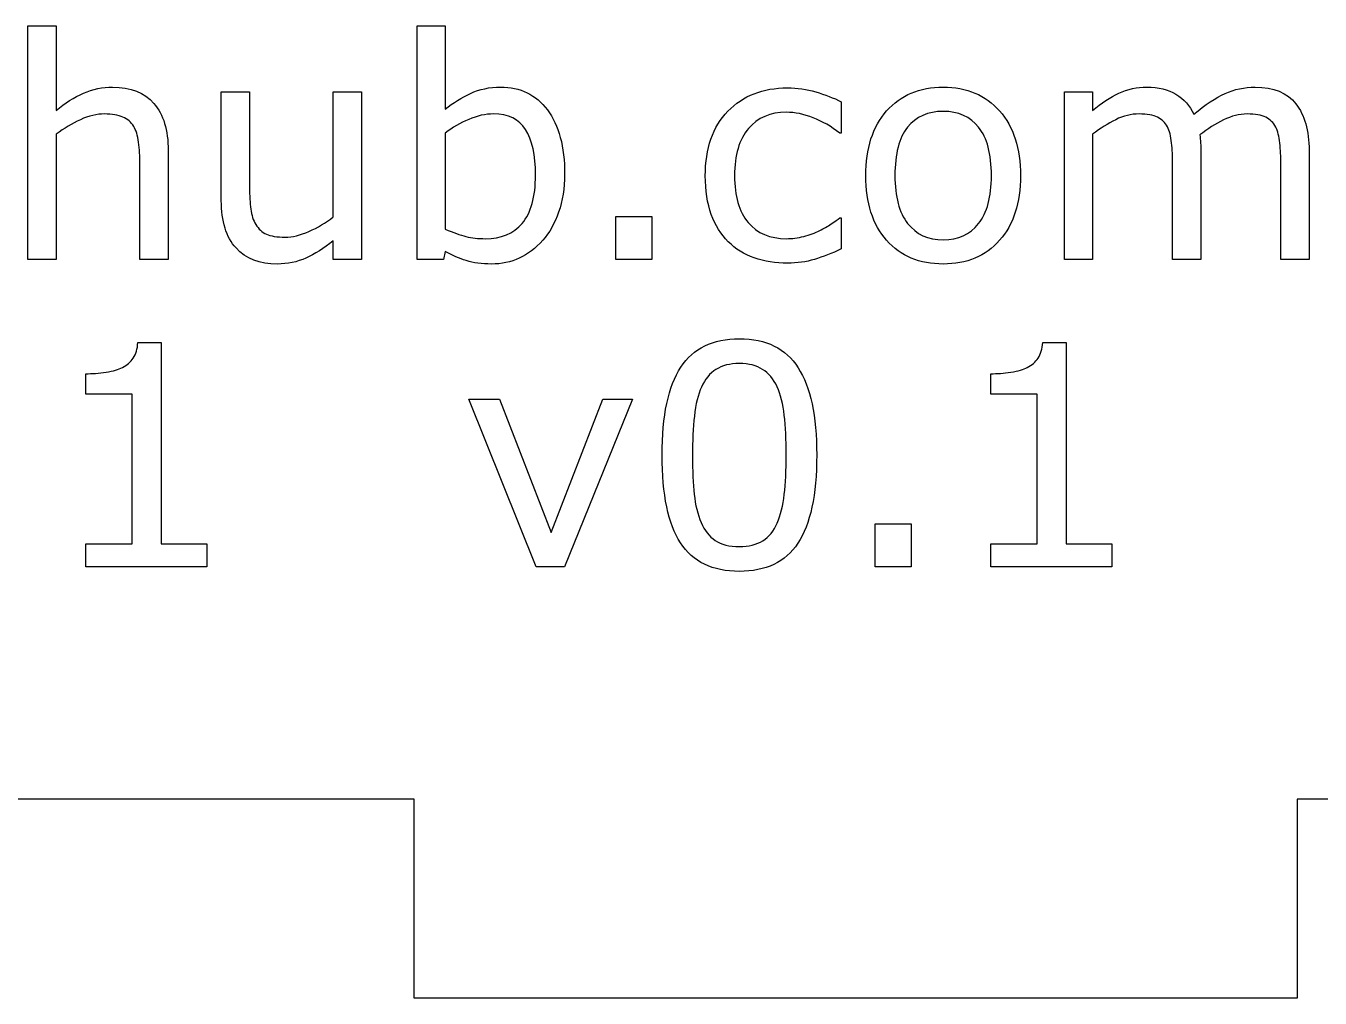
# Model space of a CAD drawing. Extents: x 2 to 152, y 4 to 49.
# Drawn here: x 105.95 to 112.11, y 4.3 to 8.93 of the extents above; entities that cross this region are included whole.
import ezdxf

# ---------------------------------------------------------------- set-up
doc = ezdxf.new("R2010")
doc.units = 0
doc.layers.get('0').update_dxf_attribs({"linetype": 'CONTINUOUS'})

msp = doc.modelspace()

# ---------------------------------------------------------------- linework, layer by layer
at = {"color": 7}
for points in [[(106.090365, 8.413763), (106.090365, 7.817193), (105.955883, 7.817193), (105.955883, 8.93022), (106.090365, 8.93022), (106.090365, 8.527498)], [(107.944436, 7.854389), (107.935865, 7.817193), (107.809972, 7.817193), (107.809972, 8.93022), (107.944445, 8.93022), (107.944445, 8.532506)], [(106.877196, 8.097595), (106.877196, 8.616198), (107.011669, 8.616198), (107.011669, 8.161258)], [(107.410803, 8.019626), (107.410803, 8.616198), (107.545285, 8.616198), (107.545302, 7.817193)], [(111.02896, 8.413763), (111.02896, 7.817193), (110.894478, 7.817193), (110.894478, 8.616198), (111.02896, 8.616198), (111.02896, 8.527498)], [(109.831433, 8.568271), (109.831433, 8.418771), (109.824291, 8.418771)], [(107.944436, 8.41949), (107.944436, 7.96169)], [(106.62399, 8.335794), (106.623972, 7.817193)], [(111.544693, 8.328641), (111.544693, 7.817193), (111.410219, 7.817193), (111.410219, 8.272133)], [(112.060443, 8.335794), (112.060354, 7.817193)], [(106.623972, 7.817193), (106.489499, 7.817193), (106.489499, 8.272133)], [(112.060354, 7.817193), (111.925872, 7.817193), (111.925872, 8.272133)], [(109.824291, 8.015338), (109.831433, 8.015338), (109.831433, 7.867264)], [(107.545302, 7.817193), (107.41082, 7.817193), (107.41082, 7.905891)], [(106.479482, 7.420908), (106.590358, 7.420908), (106.590358, 6.460957), (106.807808, 6.460957), (106.807808, 6.352231)], [(110.791386, 7.420908), (110.902263, 7.420908), (110.902263, 6.460957), (111.119712, 6.460957), (111.119712, 6.352231)], [(106.807808, 6.352231), (106.231266, 6.352231), (106.231266, 6.460959), (106.453019, 6.460959), (106.453019, 7.174842), (106.231266, 7.174842), (106.231266, 7.272124)], [(111.119712, 6.352231), (110.543171, 6.352231), (110.543171, 6.460959), (110.764924, 6.460959), (110.764924, 7.174842), (110.543171, 7.174842), (110.543171, 7.272124)], [(116.021239, 5.244939), (112.00365, 5.244939), (112.00365, 4.295903), (107.796253, 4.295903), (107.796253, 5.244939), (103.778665, 5.244939), (103.778665, 4.295903), (99.571269, 4.295903), (99.571269, 5.244939), (95.553681, 5.244939), (95.553681, 4.295903), (91.346284, 4.295903), (91.346284, 5.244939), (87.328696, 5.244939), (87.328696, 4.295903), (83.1213, 4.295903)]]:
    msp.add_lwpolyline(points, dxfattribs=at)
for points in [[(108.374345, 8.219209)], [(108.513121, 8.222774)], [(110.546751, 8.216337)], [(110.685519, 8.216337)], [(108.928004, 7.817193), (108.757033, 7.817193), (108.757033, 8.021057), (108.928004, 8.021057)], [(108.835724, 7.151236), (108.512398, 6.352231), (108.37721, 6.352231), (108.056036, 7.151236), (108.201954, 7.151236), (108.449456, 6.515323), (108.694805, 7.151236)], [(109.71412, 6.88514)], [(109.525999, 6.560387)], [(110.164054, 6.352231), (109.993101, 6.352231), (109.993101, 6.556095), (110.164054, 6.556095)]]:
    msp.add_lwpolyline(points, close=True, dxfattribs=at)
for points in [[(106.220553, 8.609044), (106.265383, 8.628596), (106.311401, 8.638372), (106.358606, 8.638372)], [(106.358606, 8.638372), (106.444928, 8.638372), (106.510739, 8.612383), (106.556039, 8.560403)], [(108.064616, 8.608329), (108.107059, 8.628358), (108.154746, 8.638372), (108.207677, 8.638372)], [(108.207677, 8.638372), (108.302099, 8.638372), (108.376493, 8.602129), (108.430859, 8.529644)], [(109.290658, 8.523207), (109.362671, 8.597599), (109.457569, 8.634796), (109.575353, 8.634796)], [(109.575353, 8.634796), (109.621135, 8.634796), (109.665963, 8.628358), (109.709835, 8.615483)], [(110.047463, 8.524638), (110.114227, 8.600461), (110.204117, 8.638372), (110.317133, 8.638372)], [(110.317133, 8.638372), (110.429197, 8.638372), (110.51861, 8.600461), (110.585374, 8.524638)], [(111.154139, 8.609044), (111.196106, 8.628596), (111.240695, 8.638372), (111.287906, 8.638372)], [(111.287906, 8.638372), (111.342272, 8.638372), (111.388292, 8.626927), (111.425968, 8.604037)], [(111.659863, 8.607614), (111.704688, 8.62812), (111.752616, 8.638372), (111.803648, 8.638372)], [(111.803648, 8.638372), (111.891392, 8.638372), (111.95601, 8.611667), (111.997501, 8.558256)], [(106.090365, 8.527498), (106.132333, 8.56231), (106.175728, 8.589492), (106.220553, 8.609044)], [(107.944445, 8.532506), (107.982121, 8.563503), (108.022178, 8.588777), (108.064616, 8.608329)], [(109.709835, 8.615483), (109.754183, 8.602607), (109.794716, 8.586869), (109.831433, 8.568271)], [(111.02896, 8.527498), (111.070927, 8.56231), (111.112653, 8.589492), (111.154139, 8.609044)], [(111.425968, 8.604037), (111.464109, 8.581147), (111.492482, 8.549435), (111.511088, 8.508901)], [(111.511088, 8.508901), (111.565453, 8.554681), (111.615045, 8.587585), (111.659863, 8.607614)], [(106.556039, 8.560403), (106.60134, 8.508423), (106.62399, 8.433554), (106.62399, 8.335794)], [(108.430859, 8.529644), (108.4857, 8.457159), (108.513121, 8.35487), (108.513121, 8.222774)], [(109.183361, 8.215622), (109.183361, 8.346286), (109.219127, 8.448814), (109.290658, 8.523207)], [(109.56963, 8.5182), (109.493337, 8.5182), (109.433014, 8.492449), (109.38866, 8.440946)], [(109.696951, 8.492448), (109.653562, 8.509616), (109.611121, 8.5182), (109.56963, 8.5182)], [(109.948033, 8.216337), (109.948033, 8.346524), (109.981176, 8.449291), (110.047463, 8.524638)], [(110.317133, 8.522492), (110.244173, 8.522492), (110.187427, 8.497217), (110.146894, 8.446669)], [(110.485943, 8.446669), (110.44541, 8.497217), (110.38914, 8.522492), (110.317133, 8.522492)], [(110.585374, 8.524638), (110.652137, 8.449291), (110.685519, 8.346524), (110.685519, 8.216337)], [(111.997501, 8.558256), (112.039463, 8.505323), (112.060443, 8.431169), (112.060443, 8.335794)], [(106.205536, 8.483149), (106.165479, 8.465028), (106.127089, 8.441899), (106.090365, 8.413763)], [(106.320698, 8.510332), (106.28398, 8.510332), (106.245593, 8.501271), (106.205536, 8.483149)], [(106.407969, 8.495309), (106.385554, 8.505324), (106.356463, 8.510332), (106.320698, 8.510332)], [(106.459465, 8.450961), (106.447543, 8.470989), (106.430378, 8.485771), (106.407969, 8.495309)], [(106.483071, 8.375136), (106.478785, 8.407564), (106.470917, 8.432839), (106.459465, 8.450961)], [(108.056036, 8.484583), (108.015979, 8.467893), (107.978779, 8.446195), (107.944436, 8.41949)], [(108.174778, 8.510335), (108.135673, 8.510335), (108.096093, 8.501751), (108.056036, 8.484583)], [(108.327133, 8.435942), (108.295665, 8.485538), (108.24488, 8.510335), (108.174778, 8.510335)], [(109.824291, 8.418771), (109.783276, 8.450721), (109.740829, 8.47528), (109.696951, 8.492448)], [(111.139113, 8.483149), (111.102401, 8.465028), (111.065683, 8.441899), (111.02896, 8.413763)], [(111.249998, 8.510332), (111.213274, 8.510332), (111.176313, 8.501271), (111.139113, 8.483149)], [(111.338689, 8.494594), (111.31819, 8.505086), (111.288627, 8.510332), (111.249998, 8.510332)], [(111.385909, 8.448814), (111.374939, 8.46932), (111.359199, 8.48458), (111.338689, 8.494594)], [(111.652632, 8.481718), (111.614956, 8.46312), (111.57728, 8.439277), (111.539604, 8.410188)], [(111.765642, 8.510332), (111.727978, 8.510332), (111.690308, 8.500794), (111.652632, 8.481718)], [(111.85435, 8.494594), (111.83384, 8.505086), (111.80427, 8.510332), (111.765642, 8.510332)], [(111.901552, 8.448098), (111.890583, 8.468604), (111.874849, 8.484103), (111.85435, 8.494594)], [(108.374345, 8.219203), (108.374345, 8.314578), (108.358608, 8.386824), (108.327133, 8.435942)], [(109.38866, 8.440946), (109.344788, 8.38992), (109.322852, 8.314812), (109.322852, 8.215622)], [(110.146894, 8.446669), (110.106837, 8.396597), (110.086809, 8.31982), (110.086809, 8.216337)], [(110.546751, 8.216337), (110.546751, 8.31982), (110.526482, 8.396597), (110.485943, 8.446669)], [(111.40522, 8.372276), (111.402303, 8.404227), (111.395866, 8.42974), (111.385909, 8.448814)], [(111.539604, 8.410188), (111.541032, 8.399219), (111.542252, 8.386343), (111.543264, 8.371561)], [(111.920872, 8.371561), (111.917956, 8.403511), (111.911516, 8.429024), (111.901552, 8.448098)], [(106.489499, 8.272133), (106.489499, 8.308852), (106.487356, 8.343186), (106.483071, 8.375136)], [(111.410219, 8.272133), (111.410219, 8.307421), (111.408553, 8.340802), (111.40522, 8.372276)], [(111.543264, 8.371561), (111.544216, 8.357254), (111.544693, 8.342947), (111.544693, 8.328641)], [(111.925872, 8.272133), (111.925872, 8.306467), (111.924206, 8.33961), (111.920872, 8.371561)], [(108.310679, 7.988877), (108.353123, 8.037996), (108.374345, 8.114773), (108.374345, 8.219209)], [(108.513112, 8.222774), (108.513112, 8.156012), (108.503577, 8.095926), (108.484507, 8.042517)], [(109.211984, 8.031786), (109.192902, 8.084243), (109.183361, 8.145522), (109.183361, 8.215622)], [(109.322852, 8.215622), (109.322852, 8.119294), (109.344309, 8.045139), (109.387222, 7.99316)], [(110.047463, 7.908037), (109.981176, 7.983383), (109.948033, 8.08615), (109.948033, 8.216337)], [(110.086809, 8.216337), (110.086809, 8.116193), (110.107076, 8.040132), (110.147608, 7.988153)], [(110.485228, 7.987438), (110.526244, 8.03894), (110.546751, 8.11524), (110.546751, 8.216337)], [(110.685519, 8.216337), (110.685519, 8.08615), (110.652137, 7.983383), (110.585374, 7.908037)], [(107.011669, 8.161258), (107.011669, 8.120724), (107.013574, 8.085912), (107.017383, 8.056823)], [(106.947289, 7.871557), (106.90056, 7.92306), (106.877196, 7.998406), (106.877196, 8.097595)], [(107.017383, 8.056823), (107.021192, 8.028211), (107.029299, 8.003651), (107.041703, 7.983145)], [(107.294918, 7.950241), (107.336409, 7.968362), (107.375037, 7.991491), (107.410803, 8.019626)], [(108.484507, 8.042517), (108.465901, 7.989106), (108.440626, 7.94428), (108.408682, 7.908037)], [(109.292809, 7.9016), (109.257996, 7.935935), (109.231054, 7.97933), (109.211984, 8.031786)], [(107.041703, 7.983145), (107.054577, 7.962163), (107.071266, 7.946903), (107.091771, 7.937365)], [(107.944436, 7.96169), (107.982588, 7.944522), (108.015256, 7.9326), (108.042438, 7.925924)], [(108.136146, 7.915915), (108.21054, 7.915915), (108.268718, 7.940235), (108.310679, 7.988877)], [(109.387222, 7.99316), (109.430618, 7.941657), (109.491421, 7.915906), (109.56963, 7.915906)], [(109.728431, 7.954537), (109.747978, 7.964552), (109.76634, 7.975044), (109.783517, 7.986012)], [(109.783517, 7.986012), (109.800683, 7.997456), (109.814274, 8.007232), (109.824291, 8.015338)], [(110.147608, 7.988153), (110.188141, 7.93665), (110.24465, 7.910899), (110.317133, 7.910899)], [(110.317133, 7.910899), (110.388664, 7.910899), (110.444696, 7.936412), (110.485228, 7.987438)], [(107.091771, 7.937365), (107.112281, 7.927828), (107.142089, 7.923059), (107.181193, 7.923059)], [(107.181193, 7.923059), (107.216, 7.923059), (107.253908, 7.93212), (107.294918, 7.950241)], [(107.41082, 7.905891), (107.36552, 7.870126), (107.322124, 7.842706), (107.280633, 7.823631)], [(108.042438, 7.925924), (108.070097, 7.919251), (108.101333, 7.915915), (108.136146, 7.915915)], [(108.408682, 7.908037), (108.374827, 7.870364), (108.337633, 7.841991), (108.2971, 7.822916)], [(109.41656, 7.824345), (109.36839, 7.841513), (109.32714, 7.867264), (109.292809, 7.9016)], [(109.56963, 7.915906), (109.596812, 7.915906), (109.624471, 7.919484), (109.652606, 7.926641)], [(109.652606, 7.926641), (109.680741, 7.93379), (109.706016, 7.943089), (109.728431, 7.954537)], [(110.317133, 7.795018), (110.204117, 7.795018), (110.114227, 7.832691), (110.047463, 7.908037)], [(110.585374, 7.908037), (110.51861, 7.832691), (110.429197, 7.795018), (110.317133, 7.795018)], [(107.143294, 7.795018), (107.059365, 7.795018), (106.99403, 7.820531), (106.947289, 7.871557)], [(108.044581, 7.81147), (108.010726, 7.821962), (107.977345, 7.836268), (107.944436, 7.854389)], [(109.831433, 7.867264), (109.786609, 7.845805), (109.74393, 7.829115), (109.703397, 7.817193)], [(107.280633, 7.823631), (107.239142, 7.804556), (107.193362, 7.795018), (107.143294, 7.795018)], [(108.163332, 7.795018), (108.118032, 7.795018), (108.078448, 7.800502), (108.044581, 7.81147)], [(108.2971, 7.822916), (108.256561, 7.804318), (108.211972, 7.795018), (108.163332, 7.795018)], [(109.575353, 7.79931), (109.517648, 7.79931), (109.464717, 7.807655), (109.41656, 7.824345)], [(109.703397, 7.817193), (109.663341, 7.805271), (109.620659, 7.79931), (109.575353, 7.79931)], [(106.457305, 7.346515), (106.470179, 7.365113), (106.477571, 7.389911), (106.479482, 7.420908)], [(109.066762, 7.302883), (109.126377, 7.393489), (109.219368, 7.438793), (109.345734, 7.438793)], [(109.345734, 7.438793), (109.473541, 7.438793), (109.566773, 7.392774), (109.62543, 7.300737)], [(110.769209, 7.346515), (110.782083, 7.365113), (110.789476, 7.389911), (110.791386, 7.420908)], [(106.405808, 7.30145), (106.427741, 7.313372), (106.444907, 7.328394), (106.457305, 7.346515)], [(110.717713, 7.30145), (110.739646, 7.313372), (110.756811, 7.328394), (110.769209, 7.346515)], [(106.231266, 7.272124), (106.261306, 7.272124), (106.293497, 7.274508), (106.32784, 7.279276)], [(106.32784, 7.279276), (106.362171, 7.284519), (106.388161, 7.291911), (106.405808, 7.30145)], [(108.977357, 6.883709), (108.977357, 7.073028), (109.007159, 7.212753), (109.066762, 7.302883)], [(109.234152, 7.292869), (109.205065, 7.27427), (109.181936, 7.246135), (109.164764, 7.208461)], [(109.345734, 7.320765), (109.300916, 7.320765), (109.263722, 7.311466), (109.234152, 7.292869)], [(109.45662, 7.292869), (109.428008, 7.311466), (109.391047, 7.320765), (109.345734, 7.320765)], [(109.525285, 7.209892), (109.508595, 7.246612), (109.485707, 7.27427), (109.45662, 7.292869)], [(109.62543, 7.300737), (109.684556, 7.209176), (109.71412, 7.070644), (109.71412, 6.88514)], [(110.543171, 7.272124), (110.573217, 7.272124), (110.605408, 7.274508), (110.639745, 7.279276)], [(110.639745, 7.279276), (110.674076, 7.284519), (110.700065, 7.291911), (110.717713, 7.30145)], [(109.164764, 7.208461), (109.148551, 7.173172), (109.137346, 7.127154), (109.13115, 7.070405)], [(109.559621, 7.073982), (109.553908, 7.127392), (109.542462, 7.172695), (109.525285, 7.209892)], [(109.13115, 7.070405), (109.125437, 7.013657), (109.12258, 6.951425), (109.12258, 6.883709)], [(109.56888, 6.88514), (109.56888, 6.957625), (109.565794, 7.020572), (109.559621, 7.073982)], [(109.065334, 6.465966), (109.006683, 6.556573), (108.977357, 6.69582), (108.977357, 6.883709)], [(109.12258, 6.883709), (109.12258, 6.809316), (109.125199, 6.747084), (109.130436, 6.697012)], [(109.559621, 6.696296), (109.565794, 6.748753), (109.56888, 6.811701), (109.56888, 6.88514)], [(109.71412, 6.88514), (109.71412, 6.693913), (109.68408, 6.553473), (109.624001, 6.46382)], [(109.130436, 6.697012), (109.135674, 6.646941), (109.146879, 6.602114), (109.16405, 6.562533)], [(109.525999, 6.560387), (109.542688, 6.599015), (109.553896, 6.644318), (109.559621, 6.696296)], [(109.16405, 6.562533), (109.179787, 6.525337), (109.201964, 6.496963), (109.230581, 6.47741)], [(109.457334, 6.475981), (109.486897, 6.494579), (109.509786, 6.522714), (109.525999, 6.560387)], [(109.230581, 6.47741), (109.259669, 6.457859), (109.298056, 6.448083), (109.345743, 6.448083)], [(109.345743, 6.448083), (109.390573, 6.448083), (109.42777, 6.457382), (109.457334, 6.475981)], [(109.345734, 6.330057), (109.217939, 6.330057), (109.124472, 6.37536), (109.065334, 6.465966)], [(109.624001, 6.46382), (109.564386, 6.374645), (109.47163, 6.330057), (109.345734, 6.330057)]]:
    msp.add_open_spline(points, degree=3, dxfattribs=at)

doc.saveas('drawing.dxf')
